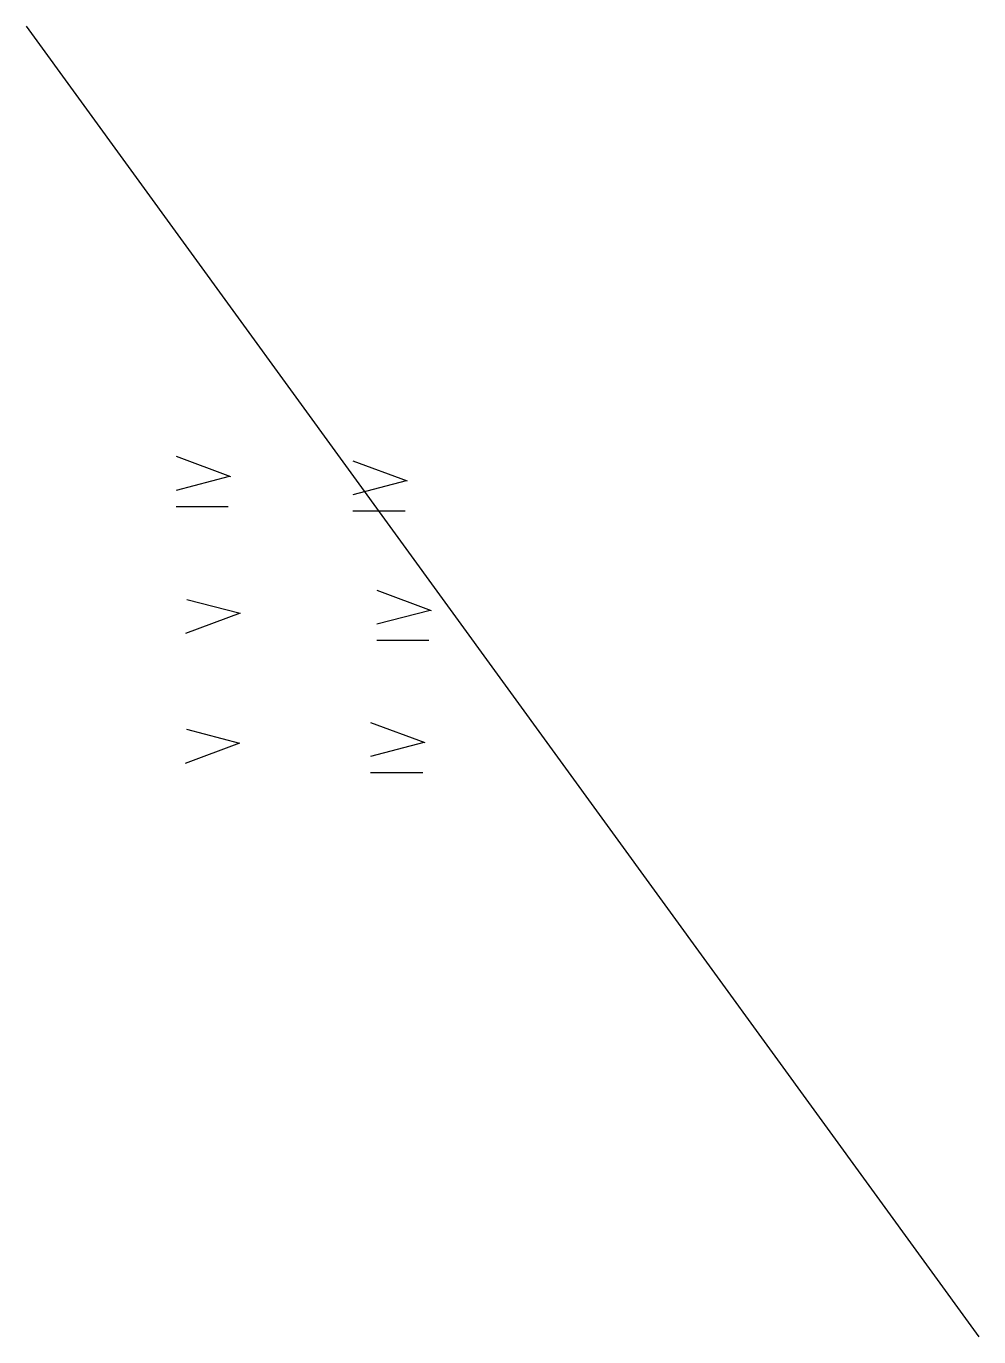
# Model space of a CAD drawing. Header units: millimetres. Extents: x 0 to 420, y 0 to 297.
# Drawn here: x 302.06 to 323.77, y 21.06 to 50.94 of the extents above; entities that cross this region are included whole.
import ezdxf

# ---------------------------------------------------------------- set-up
doc = ezdxf.new("R2010")
doc.units = ezdxf.units.MM
doc.header["$LTSCALE"] = 23.1
doc.layers.get('0').update_dxf_attribs({"linetype": 'CONTINUOUS'})

# ---------------------------------------------------------------- blocks, each defined once
blk = doc.blocks.new('SYM301_BL0', base_point=(310.529, 34.496))
at = {"color": 7, "linetype": 'CONTINUOUS'}
for p, q in [((309.909, 35.067), (311.149, 34.606)), ((311.124, 34.606), (309.909, 34.29)), ((309.909, 33.925), (311.1, 33.925))]:
    blk.add_line(p, q, dxfattribs=at)
blk = doc.blocks.new('SYM301_BL1', base_point=(310.669, 37.511))
at = {"color": 7, "linetype": 'CONTINUOUS'}
for p, q in [((310.05, 38.082), (311.289, 37.62)), ((311.265, 37.62), (310.05, 37.305)), ((310.05, 36.94), (311.24, 36.94))]:
    blk.add_line(p, q, dxfattribs=at)
blk = doc.blocks.new('SYM301_BL2', base_point=(310.124, 40.461))
at = {"color": 7, "linetype": 'CONTINUOUS'}
for p, q in [((309.504, 41.032), (310.744, 40.57)), ((310.719, 40.57), (309.504, 40.254)), ((309.504, 39.89), (310.695, 39.89))]:
    blk.add_line(p, q, dxfattribs=at)
blk = doc.blocks.new('SYM001_BL3', base_point=(306.306, 34.521))
at = {"color": 7, "linetype": 'CONTINUOUS'}
for p, q in [((305.711, 34.91), (306.926, 34.594)), ((306.926, 34.594), (305.686, 34.132))]:
    blk.add_line(p, q, dxfattribs=at)
blk = doc.blocks.new('SYM001_BL4', base_point=(306.315, 37.483))
at = {"color": 7, "linetype": 'CONTINUOUS'}
for p, q in [((305.719, 37.872), (306.934, 37.556)), ((306.934, 37.556), (305.695, 37.094))]:
    blk.add_line(p, q, dxfattribs=at)
blk = doc.blocks.new('SYM301_BL5', base_point=(306.094, 40.562))
at = {"color": 7, "linetype": 'CONTINUOUS'}
for p, q in [((305.475, 41.133), (306.714, 40.672)), ((306.69, 40.672), (305.475, 40.356)), ((305.475, 39.991), (306.665, 39.991))]:
    blk.add_line(p, q, dxfattribs=at)

msp = doc.modelspace()

# ---------------------------------------------------------------- linework, layer by layer
at = {"color": 7, "linetype": 'CONTINUOUS'}
msp.add_line((302.061, 50.938), (323.774, 21.059), dxfattribs=at)

# ---------------------------------------------------------------- block references
for name, p in [('SYM301_BL5', (306.094, 40.562)), ('SYM301_BL2', (310.124, 40.461)), ('SYM301_BL1', (310.669, 37.511)), ('SYM001_BL4', (306.315, 37.483)), ('SYM301_BL0', (310.529, 34.496)), ('SYM001_BL3', (306.306, 34.521))]:
    msp.add_blockref(name, p, dxfattribs=at)

doc.saveas('drawing.dxf')
